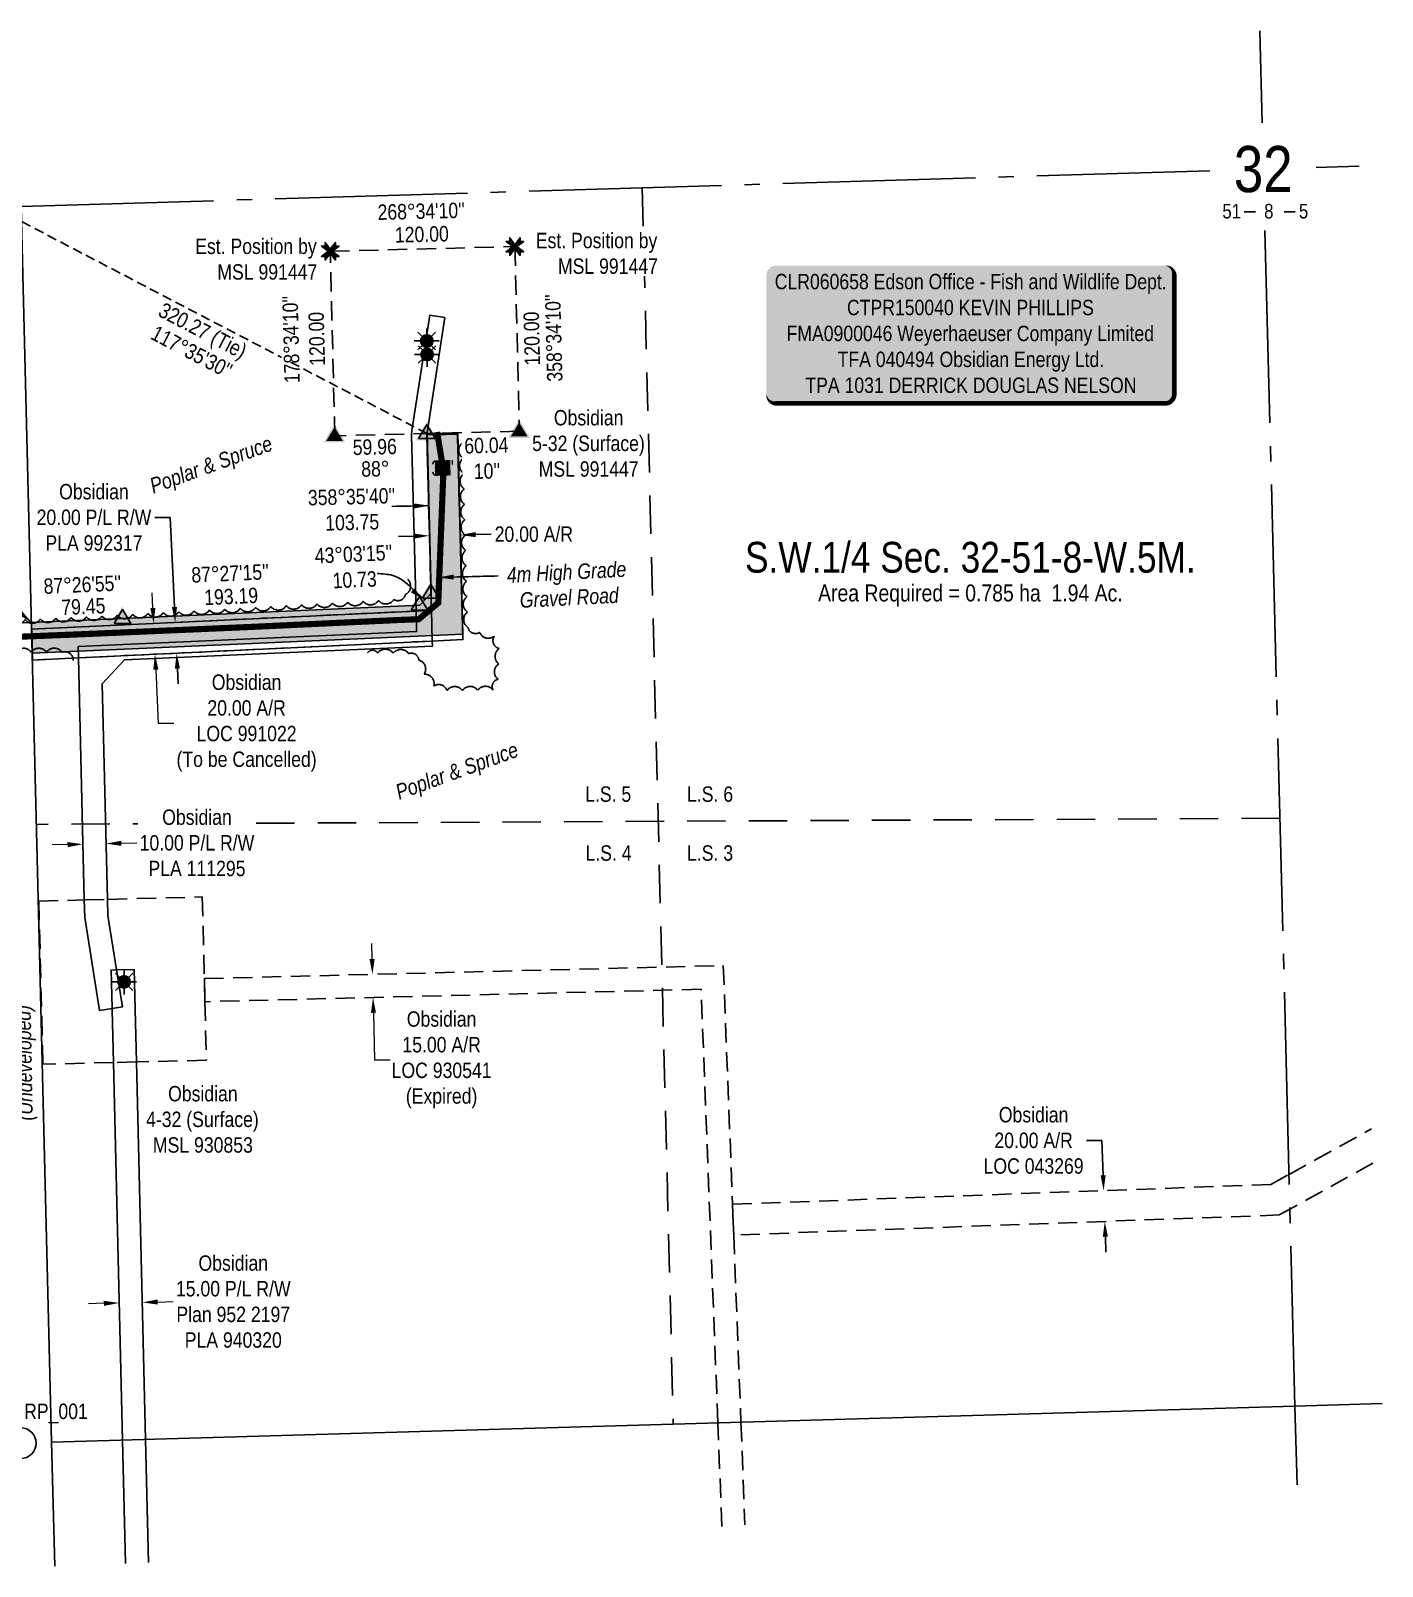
# Model space of a CAD drawing. Extents: x 621543 to 624722, y 5922679 to 5924544.
# Drawn here: x 622477 to 623355, y 5922680 to 5923678 of the extents above; entities that cross this region are included whole.
import ezdxf
from ezdxf.enums import TextEntityAlignment as Align

# ---------------------------------------------------------------- set-up
doc = ezdxf.new("R2010")
doc.units = 0
doc.header["$LTSCALE"] = 5
doc.header["$PDSIZE"] = 0.5
for name, pattern in [('0', [1, 1, 0]), ('foc-ACCESSROAD', [3.75, 2.5, -1.25]), ('foc-LSD', [8, 5, -3]), ('foc-QUARTERLINE', [33, 25, -3, 2, -3]), ('foc-TIELINE', [1.875, 1.25, -0.625])]:
    doc.linetypes.add(name, pattern=pattern)
doc.layers.get('Defpoints').update_dxf_attribs({"color": 9})
for name, color, linetype in [('10', 1, 'Continuous'), ('35', 37, 'Continuous'), ('9', 3, 'Continuous'), ('AS-ROADS', 254, 'Continuous'), ('C-AR', 13, 'foc-ACCESSROAD'), ('C-RW', 13, 'Continuous'), ('C-SYMBOL', 7, 'Continuous'), ('C-WS', 13, 'foc-ACCESSROAD'), ('C-WS-S', 13, 'Continuous'), ('L-AREAREQUIRED', 7, 'Continuous'), ('L-BD', 7, 'Continuous'), ('L-MON', 1, 'Continuous'), ('L-SEC', 7, 'Continuous'), ('L-SECLBL', 7, 'Continuous'), ('L-SECQ', 8, 'foc-QUARTERLINE'), ('L-SECTION-LSD', 7, 'foc-LSD'), ('L-TIE', 7, 'foc-TIELINE'), ('L-TIE-T', 7, 'Continuous'), ('P-PROPOSED', 10, 'Continuous'), ('P-PROPOSED-H', 21, 'Continuous'), ('P-TXT', 4, 'Continuous'), ('T-BUSH', 110, '0'), ('T-BUSH-T', 110, 'Continuous')]:
    doc.layers.add(name, color=color, linetype=linetype)
for name, color, linetype, lineweight in [('C-AR-T', 13, 'Continuous', 9), ('C-WS-T', 13, 'Continuous', 9), ('T-TEXT', 48, 'Continuous', 18)]:
    doc.layers.add(name, color=color, linetype=linetype, lineweight=lineweight)
doc.styles.add('100L', font='ARIALN.TTF', dxfattribs={"height": 11})
doc.styles.add('175L', font='ARIALN.TTF', dxfattribs={"height": 20})
doc.styles.add('80', font='ARIALN.TTF', dxfattribs={"height": 10})
doc.styles.add('80CG', font='ARIALN.TTF', dxfattribs={"height": 10})
doc.styles.add('80L', font='ARIALN.TTF', dxfattribs={"height": 10})
doc.styles.add('80LS', font='ARIALNI.TTF', dxfattribs={"height": 10})
doc.styles.add('SIMPLEX', font='ARIALN.TTF')
doc.dimstyles.new('Compass 5 000', dxfattribs={"dimscale": 5, "dimtxt": 9, "dimasz": 2, "dimexe": 0.2, "dimexo": 0.0625, "dimgap": 0.5, "dimtad": 0, "dimtih": 1, "dimtoh": 1, "dimzin": 0, "dimdsep": 46, "dimtxsty": '80CG', "dimcen": 0.1, "dimse1": 1, "dimse2": 1, "dimclrd": 256, "dimclrt": 256, "dimaunit": 1, "dimadec": 4, "dimazin": 0, "dimtfac": 0.06, "dimtofl": 0, "dimtmove": 0, "dimatfit": 1, "dimfxl": 0.2, "dimtolj": 1, "dimtzin": 0, "dimlwd": -1, "dimarcsym": 0})

# ---------------------------------------------------------------- blocks, each defined once
blk = doc.blocks.new('L-SECLBL')
at = {"layer": '9', "color": 7}
for p, q in [((-5.08, -27.83), (-12.29, -27.83)), ((20.7, -27.83), (13.5, -27.83))]:
    blk.add_line(p, q, dxfattribs=at)
at = {"layer": '10', "color": 2, "style": 'SIMPLEX'}
blk.add_attdef('SEC', text='', height=30, dxfattribs=at).set_placement((0, 0), align=Align.MIDDLE)
at = {"layer": '10', "color": 5, "style": '80L'}
blk.add_attdef('TWP', text='', height=9.5, dxfattribs=at).set_placement((-14.43, -27.37), align=Align.MIDDLE_RIGHT)
blk.add_attdef('RGE', text='', height=9.5, dxfattribs=at).set_placement((3.62, -27.37), align=Align.MIDDLE_CENTER)
blk.add_attdef('MER', text='', height=9.5, dxfattribs=at).set_placement((23.17, -27.37), align=Align.MIDDLE_LEFT)
blk = doc.blocks.new('GAS')
h = blk.add_hatch(color=255)
h.dxf.hatch_style = 1
edge = h.paths.add_edge_path()
edge.add_arc((0, 0), 0.9, 0, 360)
for p, q in [((-0.81, 0), (-1.62, 0)), ((-0.57, 0.57), (-1.14, 1.14)), ((0, 0.81), (0, 1.62)), ((0.57, 0.57), (1.14, 1.14)), ((1.62, 0), (0.81, 0)), ((-0.57, -0.57), (-1.14, -1.14)), ((0, -0.81), (0, -1.62)), ((1.14, -1.14), (0.57, -0.57))]:
    blk.add_line(p, q)
blk.add_circle((0, 0), 0.8)
blk = doc.blocks.new('*U385')
h = blk.add_hatch(color=255)
edge = h.paths.add_edge_path()
edge.add_line((-126.5, -45.5), (126.5, -45.5))
edge.add_arc((126.5, -39.5), 6, 270, 360)
edge.add_line((132.5, -39.5), (132.5, 38))
edge.add_arc((126.5, 38), 6, 0, 90)
edge.add_line((126.5, 44), (-126.5, 44))
edge.add_arc((-126.5, 38), 6, 90, 180)
edge.add_line((-132.5, 38), (-132.5, -39.5))
edge.add_arc((-126.5, -39.5), 6, 180, 270)
at = {"color": 44, "flags": 128}
blk.add_lwpolyline([(-126.5, -45.5, 3, 3, 0), (126.5, -45.5, 3, 3, 0.414214), (132.5, -39.5, 3, 3, 0), (132.5, 38, 3, 0, 0.414214), (126.5, 44, 0, 0, 0), (-126.5, 44, 0, 0, 0.414214), (-132.5, 38, 0, 0, 0), (-132.5, -39.5, 0, 3, 0.414214)], format="xyseb", close=True, dxfattribs=at)
at = {"color": 44, "style": '80'}
blk.add_attdef('ENTER_TEXT_001', (-35.99, -5), '', height=10, dxfattribs=at)
blk = doc.blocks.new('*D386')
at = {"layer": 'C-WS-S', "transparency": 16777216}
for p, q in [((623172.8, 5922956.64), (623162.8, 5922956.64)), ((623173.63, 5922934.05), (623172.8, 5922956.64)), ((623175.1, 5922894.07), (623175.46, 5922884.07))]:
    blk.add_line(p, q, dxfattribs=at)
for points in [[(623175.29, 5922934.11), (623171.96, 5922933.99), (623173.99, 5922924.06)], [(623176.76, 5922894.13), (623173.43, 5922894.01), (623174.73, 5922904.06)]]:
    blk.add_solid(points, dxfattribs=at)
at = {"layer": 'Defpoints', "color": 0, "transparency": 16777216}
for p in [(623163.46, 5922923.67), (623173.99, 5922924.06), (623164.2, 5922903.67)]:
    blk.add_point(p, dxfattribs=at)
at = {"layer": 'C-WS-S', "transparency": 16777216, "insert": (623128.48, 5922956.64), "char_height": 10, "attachment_point": 5, "style": '80CG'}
blk.add_mtext('\\A1;Obsidian\\P20.00 A/R^JLOC 043269', dxfattribs=at)
blk = doc.blocks.new('*D387')
at = {"layer": 'C-AR-T', "transparency": 16777216}
for p, q in [((622698.82, 5923074.54), (622698.57, 5923084.53)), ((622699.69, 5923039.54), (622700.46, 5923009.03)), ((622700.46, 5923009.03), (622710.46, 5923009.03))]:
    blk.add_line(p, q, dxfattribs=at)
for points in [[(622700.48, 5923074.58), (622697.15, 5923074.5), (622699.07, 5923064.54)], [(622701.36, 5923039.58), (622698.03, 5923039.5), (622699.44, 5923049.54)]]:
    blk.add_solid(points, dxfattribs=at)
at = {"layer": 'Defpoints', "color": 0, "transparency": 16777216}
for p in [(622833.35, 5923067.9), (622699.07, 5923064.54), (622833.72, 5923052.9)]:
    blk.add_point(p, dxfattribs=at)
at = {"layer": 'C-AR-T', "transparency": 16777216, "insert": (622743.97, 5923009.03), "char_height": 10, "attachment_point": 5, "style": '80CG'}
blk.add_mtext('\\A1;Obsidian\\P15.00 A/R^JLOC 930541\\P(Expired)', dxfattribs=at)
blk = doc.blocks.new('*D388')
at = {"layer": 'C-AR-T', "transparency": 16777216}
for p, q in [((622524.58, 5922850.83), (622514.59, 5922850.58)), ((622559.57, 5922851.68), (622569.57, 5922851.92))]:
    blk.add_line(p, q, dxfattribs=at)
for points in [[(622524.54, 5922852.49), (622524.63, 5922849.16), (622534.58, 5922851.07)], [(622559.53, 5922853.34), (622559.61, 5922850.01), (622549.57, 5922851.44)]]:
    blk.add_solid(points, dxfattribs=at)
at = {"layer": 'Defpoints', "color": 0, "transparency": 16777216}
for p in [(622533.77, 5922884.61), (622548.76, 5922884.98), (622549.57, 5922851.44)]:
    blk.add_point(p, dxfattribs=at)
at = {"layer": 'C-AR-T', "transparency": 16777216, "insert": (622608.65, 5922851.92), "char_height": 10, "attachment_point": 5, "style": '80CG'}
blk.add_mtext('\\A1;Obsidian\\P15.00 P/L R/W^JPlan 952 2197\\PPLA 940320', dxfattribs=at)
blk = doc.blocks.new('STRIA')
blk.add_hatch(color=255).paths.add_polyline_path([(-0.04, 1.52), (-1.47, -0.87), (1.39, -0.87)])
blk = doc.blocks.new('STRIAA')
blk.add_blockref('STRIA', (0, 0))
blk = doc.blocks.new('STRIB')
at = {"color": 1}
blk.add_solid([(-1.12, -0.67), (-0.04, 1.13), (1.04, -0.67)], dxfattribs=at)
blk = doc.blocks.new('STRIBB')
blk.add_blockref('STRIB', (0, 0))
blk = doc.blocks.new('STRICC')
for name in ['STRIAA', 'STRIBB']:
    blk.add_blockref(name, (0, 0))
blk = doc.blocks.new('fdspike')
blk.add_blockref('STRICC', (0, 0))
blk = doc.blocks.new('TRIA')
blk.add_hatch(color=255).paths.add_polyline_path([(-0.04, 1.52), (-1.47, -0.87), (1.39, -0.87)])
blk = doc.blocks.new('TRIAA')
blk.add_blockref('TRIA', (0, 0))
blk = doc.blocks.new('TRIB')
at = {"color": 1}
blk.add_lwpolyline([(-1.12, -0.67), (-0.04, 1.13), (1.04, -0.67)], close=True, dxfattribs=at)
blk = doc.blocks.new('TRIBB')
blk.add_blockref('TRIB', (0, 0))
blk = doc.blocks.new('TRICC')
for name in ['TRIAA', 'TRIBB']:
    blk.add_blockref(name, (0, 0))
blk = doc.blocks.new('plspike')
blk.add_blockref('TRICC', (0, 0))
blk = doc.blocks.new('*D502')
at = {"layer": 'C-AR-T', "transparency": 16777216}
for p, q in [((622500.99, 5923148.85), (622490.99, 5923148.6)), ((622535.99, 5923149.71), (622545.99, 5923149.95))]:
    blk.add_line(p, q, dxfattribs=at)
for points in [[(622500.95, 5923150.52), (622501.03, 5923147.18), (622510.99, 5923149.1)], [(622535.95, 5923151.37), (622536.03, 5923148.04), (622526, 5923149.46)]]:
    blk.add_solid(points, dxfattribs=at)
at = {"layer": 'Defpoints', "color": 0, "transparency": 16777216}
for p in [(622509.31, 5923217.44), (622524.32, 5923217.81), (622526, 5923149.46)]:
    blk.add_point(p, dxfattribs=at)
at = {"layer": 'C-AR-T', "transparency": 16777216, "insert": (622585.08, 5923149.95), "char_height": 10, "attachment_point": 5, "style": '80CG', "bg_fill": 3, "box_fill_scale": 1.1, "bg_fill_color": 256, "bg_fill_true_color": 13158600, "bg_fill_transparency": 0}
blk.add_mtext('\\A1;Obsidian\\P10.00 P/L R/W\\PPLA 111295', dxfattribs=at)
blk = doc.blocks.new('*D511')
at = {"layer": 'C-AR-T', "transparency": 16777216}
for p, q in [((622556.42, 5923302.53), (622555.95, 5923312.52)), ((622558.31, 5923262.56), (622559.96, 5923227.84)), ((622559.96, 5923227.84), (622569.96, 5923227.84))]:
    blk.add_line(p, q, dxfattribs=at)
for points in [[(622558.08, 5923302.61), (622554.75, 5923302.45), (622556.89, 5923292.54)], [(622559.98, 5923262.64), (622556.65, 5923262.48), (622557.84, 5923272.55)]]:
    blk.add_solid(points, dxfattribs=at)
at = {"layer": 'Defpoints', "color": 0, "transparency": 16777216}
for p in [(622581.66, 5923293.72), (622557.84, 5923272.55), (622582.61, 5923273.73)]:
    blk.add_point(p, dxfattribs=at)
at = {"layer": 'C-AR-T', "transparency": 16777216, "insert": (622617.29, 5923227.84), "char_height": 10, "attachment_point": 5, "style": '80CG'}
blk.add_mtext('\\A1;Obsidian\\P20.00 A/R\\PLOC 991022\\P(To be Cancelled)', dxfattribs=at)
blk = doc.blocks.new('TEMP')
h = blk.add_hatch(color=255)
h.dxf.hatch_style = 1
h.paths.add_polyline_path([(0, 0.25), (-0.67, 1.15), (-0.67, 0.67), (-1.15, 0.67), (-0.25, 0), (-1.15, -0.67), (-0.67, -0.67), (-0.67, -1.15), (0, -0.25), (0.67, -1.15), (0.67, -0.67), (1.15, -0.67), (0.25, 0), (1.15, 0.67), (0.67, 0.67), (0.67, 1.15)])
h.paths.add_polyline_path([(0.57, 0.85), (0.57, 0.57), (0.85, 0.57), (0.08, 0), (0.85, -0.57), (0.57, -0.57), (0.57, -0.85), (0, -0.08), (-0.57, -0.85), (-0.57, -0.57), (-0.85, -0.57), (-0.08, 0), (-0.85, 0.57), (-0.57, 0.57), (-0.57, 0.85), (0, 0.08)], flags=16)
h = blk.add_hatch(color=1)
h.dxf.hatch_style = 1
h.paths.add_polyline_path([(0, 0.08), (-0.57, 0.85), (-0.57, 0.57), (-0.85, 0.57), (-0.08, 0), (-0.85, -0.57), (-0.57, -0.57), (-0.57, -0.85), (0, -0.08), (0.57, -0.85), (0.57, -0.57), (0.85, -0.57), (0.08, 0), (0.85, 0.57), (0.57, 0.57), (0.57, 0.85)])
at = {"color": 1}
for p, q in [((-0.08, 0), (0.08, 0)), ((0, 0.08), (0, -0.08))]:
    blk.add_line(p, q, dxfattribs=at)
at = {"color": 255, "flags": 128}
blk.add_lwpolyline([(-0.25, 0), (-1.15, 0.67), (-0.67, 0.67), (-0.67, 1.15), (0, 0.25), (0.67, 1.15), (0.67, 0.67), (1.15, 0.67), (0.25, 0), (1.15, -0.67), (0.67, -0.67), (0.67, -1.15), (0, -0.25), (-0.67, -1.15), (-0.67, -0.67), (-1.15, -0.67)], close=True, dxfattribs=at)
at = {"color": 1, "flags": 128}
blk.add_lwpolyline([(-0.08, 0), (-0.85, 0.57), (-0.57, 0.57), (-0.57, 0.85), (0, 0.08), (0.57, 0.85), (0.57, 0.57), (0.85, 0.57), (0.08, 0), (0.85, -0.57), (0.57, -0.57), (0.57, -0.85), (0, -0.08), (-0.57, -0.85), (-0.57, -0.57), (-0.85, -0.57)], close=True, dxfattribs=at)
blk = doc.blocks.new('*D518')
at = {"layer": 'Defpoints', "color": 0, "transparency": 16777216}
for p in [(622735.96, 5923352.35), (622756.09, 5923352.84), (622756.16, 5923350.02)]:
    blk.add_point(p, dxfattribs=at)
at = {"layer": 'P-TXT', "transparency": 16777216}
for p, q in [((622726.04, 5923349.28), (622716.04, 5923349.03)), ((622766.16, 5923350.26), (622776.15, 5923350.51))]:
    blk.add_line(p, q, dxfattribs=at)
for points in [[(622726, 5923350.94), (622726.08, 5923347.61), (622736.03, 5923349.52)], [(622766.12, 5923351.93), (622766.2, 5923348.59), (622756.16, 5923350.02)]]:
    blk.add_solid(points, dxfattribs=at)
at = {"layer": 'P-TXT', "transparency": 16777216, "insert": (622803.89, 5923350.51), "char_height": 10, "attachment_point": 5, "style": '80CG'}
blk.add_mtext('\\A1;20.00 A/R', dxfattribs=at)
blk = doc.blocks.new('*D528')
at = {"layer": 'C-WS-S', "transparency": 16777216}
for p, q in [((622567.7, 5923361.43), (622557.7, 5923361.43)), ((622570.46, 5923303.2), (622567.7, 5923361.43)), ((622572.35, 5923263.23), (622572.83, 5923253.24))]:
    blk.add_line(p, q, dxfattribs=at)
for points in [[(622572.12, 5923303.28), (622568.79, 5923303.12), (622570.93, 5923293.21)], [(622574.02, 5923263.31), (622570.69, 5923263.15), (622571.88, 5923273.22)]]:
    blk.add_solid(points, dxfattribs=at)
at = {"layer": 'Defpoints', "color": 0, "transparency": 16777216}
for p in [(622570.93, 5923293.21), (622575.64, 5923293.43), (622576.59, 5923273.44)]:
    blk.add_point(p, dxfattribs=at)
at = {"layer": 'C-WS-S', "transparency": 16777216, "insert": (622518.16, 5923361.43), "char_height": 10, "attachment_point": 5, "style": '80CG'}
blk.add_mtext('\\A1;Obsidian\\P20.00 P/L R/W\\PPLA 992317', dxfattribs=at)

msp = doc.modelspace()

# ---------------------------------------------------------------- hatches: boundary and pattern name
at = {"layer": 'P-PROPOSED-H'}
h = msp.add_hatch(color=256, dxfattribs=at)
h.dxf.hatch_style = 1
h.paths.add_polyline_path([(622478.075, 5923273.222), (622537.716, 5923275.88), (622757.735, 5923285.663), (622754.533, 5923416.448), (622734.546, 5923415.948), (622737.085, 5923312.268), (622729.764, 5923304.432), (622536.828, 5923295.853), (622477.583, 5923293.213)])

# ---------------------------------------------------------------- linework, layer by layer
at = {"layer": '35', "color": 3}
msp.add_circle((622470.589, 5922759.98), 9.997, dxfattribs=at)
at = {"layer": 'AS-ROADS', "const_width": 3.999, "flags": 128}
msp.add_lwpolyline([(622741.026, 5923416.93), (622745.165, 5923391.917), (622741.785, 5923305.955), (622729.097, 5923295.259), (622716.706, 5923294.8), (622619.858, 5923290.264), (622510.345, 5923285.538), (622378.61, 5923280.201), (622217.969, 5923270.071), (622064.254, 5923263.871), (622051.726, 5923263.911)], dxfattribs=at)
at = {"layer": 'C-AR'}
msp.add_lwpolyline([(622507.863, 5923270.183), (622478.324, 5923268.784), (622477.813, 5923288.794), (622727.341, 5923300.624), (622737.316, 5923301.098), (622734.358, 5923414.136), (622734.373, 5923415.005), (622754.239, 5923415.514), (622757.846, 5923282.038), (622737.834, 5923281.088), (622508.152, 5923270.196), (622507.863, 5923270.183)], close=True, dxfattribs=at)
for points in [[(622926.013, 5922705.742), (622923.408, 5922773.186), (622912.528, 5923054.873), (622590.248, 5923046.802), (622589.872, 5923061.806), (622926.953, 5923070.248), (622932.942, 5922915.199), (622933.714, 5922895.202), (622938.41, 5922773.623), (622940.991, 5922706.828)], [(623348.864, 5922941.814), (623294.984, 5922912.057), (623288.047, 5922908.226), (622933.714, 5922895.202), (622932.942, 5922915.199), (623282.547, 5922928.049), (623294.405, 5922934.597), (623347.99, 5922964.191)]]:
    msp.add_lwpolyline(points, dxfattribs=at)
at = {"layer": 'C-RW'}
for points in [[(622529.927, 5923042.406), (622521.862, 5923041.004), (622512.173, 5923101.401), (622511.891, 5923112.902), (622508.013, 5923270.189), (622507.851, 5923277.541), (622727.741, 5923287.327), (622727.366, 5923300.625), (622724.475, 5923414.754), (622724.552, 5923417.858), (622736.244, 5923492.763), (622746.132, 5923491.271), (622734.338, 5923415.005), (622734.324, 5923414.135), (622737.325, 5923301.098), (622737.851, 5923281.088), (622737.977, 5923277.773), (622538.041, 5923268.876), (622523.453, 5923253.2), (622526.883, 5923113.277), (622527.144, 5923102.78), (622532.894, 5923067.412), (622536.673, 5923043.38), (622529.927, 5923042.406)], [(622507.863, 5923270.183), (622478.324, 5923268.784), (622477.813, 5923288.794), (622727.341, 5923300.624), (622737.316, 5923301.098), (622734.358, 5923414.136), (622734.373, 5923415.005), (622754.239, 5923415.514), (622757.846, 5923282.038), (622737.834, 5923281.088), (622508.152, 5923270.196), (622507.863, 5923270.183)]]:
    msp.add_lwpolyline(points, close=True, dxfattribs=at)
msp.add_lwpolyline([(622538.713, 5922681.856), (622536.751, 5922761.942), (622530.782, 5923007.28), (622529.957, 5923041.191), (622529.922, 5923042.62), (622529.321, 5923067.326), (622533.047, 5923067.416), (622544.312, 5923067.689), (622545.772, 5923007.655), (622551.738, 5922762.377), (622553.696, 5922682.465)], dxfattribs=at)
at = {"layer": 'C-WS'}
for points in [[(622794.545, 5923417.447), (622674.628, 5923414.452), (622671.633, 5923534.373), (622791.55, 5923537.368)], [(622590.248, 5923046.802), (622591.2, 5923008.793), (622545.772, 5923007.655), (622530.782, 5923007.28), (622485.029, 5923006.134), (622482.322, 5923112.161), (622512.287, 5923112.912), (622526.88, 5923113.277), (622527.269, 5923113.287), (622588.545, 5923114.821), (622589.872, 5923061.806), (622590.248, 5923046.802)]]:
    msp.add_lwpolyline(points, close=True, dxfattribs=at)
at = {"layer": 'L-SEC'}
for p, q in [((623354.965, 5922785.774), (623298.266, 5922784.118)), ((622490.69, 5922760.604), (622492.708, 5922679.983))]:
    msp.add_line(p, q, dxfattribs=at)
at = {"layer": 'L-SEC', "flags": 128}
msp.add_lwpolyline([(622470.932, 5923563.446), (622490.69, 5922760.604), (623298.266, 5922784.118)], dxfattribs=at)
at = {"layer": 'L-SECQ'}
for p, q in [((623275.34, 5923677.636), (623276.877, 5923617.729)), ((622470.932, 5923563.446), (623242.882, 5923586.701)), ((623312.109, 5923588.786), (623340.011, 5923589.627)), ((623278.672, 5923547.777), (623298.266, 5922784.118)), ((623298.266, 5922784.118), (623299.579, 5922732.835))]:
    msp.add_line(p, q, dxfattribs=at)
at = {"layer": 'L-SECTION-LSD'}
for p, q in [((622874.289, 5923575.597), (622894.478, 5922772.361)), ((623288.469, 5923165.948), (622480.811, 5923162.025))]:
    msp.add_line(p, q, dxfattribs=at)
at = {"layer": 'L-TIE'}
for p, q in [((622734.546, 5923415.948), (622450.797, 5923564.241)), ((622477.583, 5923293.213), (622457.489, 5923292.318))]:
    msp.add_line(p, q, dxfattribs=at)
at = {"layer": 'P-PROPOSED', "flags": 128}
msp.add_lwpolyline([(622478.075, 5923273.222), (622537.716, 5923275.88), (622757.735, 5923285.663), (622754.533, 5923416.448), (622734.546, 5923415.948), (622737.085, 5923312.268), (622729.764, 5923304.432), (622536.828, 5923295.853), (622477.583, 5923293.213)], close=True, dxfattribs=at)
at = {"layer": 'T-BUSH', "flags": 128}
for points in [[(622721.953, 5923321.226, -0.5205671), (622720.443, 5923311.344, -0.5205671), (622712.934, 5923308.061, -0.5205671), (622702.954, 5923307.497, -0.5205671), (622692.973, 5923306.933, -0.5205671), (622682.993, 5923306.368, -0.5205671), (622673.012, 5923305.804, -0.5205671), (622663.032, 5923305.24, -0.5205671), (622653.051, 5923304.675, -0.5205671), (622643.07, 5923304.111, -0.5205671), (622633.09, 5923303.547, -0.5205671), (622623.109, 5923302.981, -0.5205671), (622613.129, 5923302.416, -0.5205671), (622603.148, 5923301.85, -0.5205671), (622593.168, 5923301.284, -0.5205671), (622583.187, 5923300.719, -0.5205671), (622573.207, 5923300.153, -0.5205671), (622563.227, 5923299.587, -0.5205671), (622553.246, 5923299.022, -0.5205671), (622543.266, 5923298.456, -0.5205671), (622533.285, 5923297.89, -0.5205671), (622523.302, 5923297.375, -0.5205671), (622513.317, 5923296.9, -0.5205671), (622503.332, 5923296.425, -0.5205671), (622493.346, 5923295.95, -0.5205671), (622483.361, 5923295.475, -0.5205671), (622473.376, 5923295, -0.5205671), (622463.391, 5923294.524, -0.5205671), (622453.406, 5923294.049, -0.5205671), (622443.42, 5923293.574, -0.5205671), (622433.435, 5923293.099, -0.5205671), (622423.45, 5923292.624, -0.5205671), (622413.465, 5923292.149, -0.5205671), (622403.48, 5923291.673, -0.5205671), (622393.494, 5923291.197, -0.5205671), (622383.509, 5923290.719, -0.5205671), (622373.524, 5923290.24, -0.5205671), (622363.539, 5923289.762, -0.5205671), (622353.554, 5923289.284, -0.5205671), (622343.569, 5923288.806, -0.5205671), (622333.584, 5923288.328, -0.5205671), (622323.599, 5923287.85, -0.5205671), (622313.614, 5923287.372, -0.5205671), (622303.629, 5923286.894, -0.5205671), (622293.644, 5923286.416, -0.5205671), (622283.659, 5923285.937, -0.5205671), (622273.674, 5923285.459, -0.5205671), (622263.689, 5923284.981, -0.5205671), (622253.704, 5923284.503, -0.5205671), (622243.719, 5923284.025, -0.5205671), (622233.733, 5923283.547, -0.5205671), (622223.748, 5923283.069, -0.5205671), (622213.763, 5923282.591, -0.5205671), (622203.778, 5923282.113, -0.5205671), (622193.793, 5923281.634, -0.5205671), (622183.817, 5923281.01, -0.5205671), (622173.847, 5923280.286, -0.5205671), (622163.876, 5923279.562, -0.5205671), (622153.906, 5923278.838, -0.5205671), (622143.936, 5923278.115, -0.5205671), (622133.966, 5923277.391, -0.5205671), (622123.995, 5923276.667, -0.5205671), (622114.01, 5923276.21, -0.5205671), (622104.022, 5923275.786, -0.5205671), (622094.035, 5923275.362, -0.5205671), (622084.047, 5923274.939, -0.5205671), (622074.059, 5923274.58, -0.5205671), (622065.501, 5923276.554, -0.5205671), (622065.308, 5923286.549, -0.5205671), (622065.114, 5923296.544, -0.5205671), (622064.921, 5923306.538, -0.5205671), (622064.728, 5923316.533, -0.5205671), (622064.258, 5923326.518, -0.5205671), (622063.962, 5923336.505, -0.5205671), (622066.138, 5923346.157, -0.5205671), (622073.715, 5923351.556, -0.5205671), (622080.084, 5923359.176, -0.5205671), (622088.486, 5923364.594, -0.5205671), (622098.142, 5923364.755, -0.5205671), (622108.125, 5923364.646, -0.5205671), (622117.684, 5923367.07, -0.5205671), (622126.389, 5923371.22, -0.5205671), (622129.082, 5923380.847, -0.5205671), (622130.712, 5923390.675, -0.5205671), (622130.025, 5923400.216, -0.5205671), (622127.619, 5923409.525, -0.5205671), (622126.038, 5923419.385, -0.5205671), (622119.247, 5923424.731, -0.5205671), (622117.164, 5923433.705, -0.5205671), (622112.531, 5923442.357, -0.5205671), (622105.268, 5923449.034, -0.5205671), (622095.807, 5923451.664, -0.5205671), (622085.897, 5923452.972, -0.5205671), (622075.986, 5923454.28, -0.5205671), (622066.075, 5923455.588, -0.5205671), (622056.165, 5923456.896, -0.5205671), (622046.206, 5923457.751, -0.5205671), (622036.244, 5923458.584, -0.5205671), (622035.443, 5923449.628, -0.5205671), (622035.614, 5923439.633, -0.5205671), (622035.785, 5923429.638, -0.5205671), (622035.957, 5923419.643, -0.5205671), (622036.121, 5923409.648, -0.5205671), (622035.037, 5923399.711, -0.5205671), (622033.952, 5923389.773, -0.5205671), (622032.868, 5923379.836, -0.5205671), (622036.91, 5923374.488, -0.5205671), (622046.691, 5923375.863, -0.5205671), (622056.213, 5923378.905, -0.5205671), (622061.451, 5923378.664, -0.5205671), (622057.204, 5923369.701, -0.5205671), (622053.931, 5923360.255, -0.5205671), (622051.04, 5923351.582, -0.5205671), (622046.769, 5923347.743, -0.5205671), (622046.457, 5923337.777, -0.5205671), (622047.177, 5923327.91, -0.5205671), (622047.982, 5923317.948, -0.5205671), (622048.719, 5923307.979, -0.5205671), (622049.457, 5923298.009, -0.5205671), (622050.194, 5923288.04, -0.5205671), (622050.63, 5923278.127, -0.5205671), (622042.818, 5923272.519, -0.5205671), (622032.895, 5923271.994, -0.5205671), (622022.902, 5923271.749, -0.5205671), (622012.908, 5923271.503, -0.5205671), (622002.915, 5923271.257, -0.5205671), (621992.921, 5923271.012, -0.5205671), (621982.941, 5923270.497, -0.5205671), (621972.971, 5923269.774, -0.5205671), (621963, 5923269.051, -0.5205671), (621953.03, 5923268.328, -0.5205671), (621943.06, 5923267.605, -0.5205671), (621933.089, 5923266.882, -0.5205671), (621923.119, 5923266.159, -0.5205671), (621913.147, 5923265.466, -0.5205671), (621903.161, 5923264.998, -0.5205671), (621893.176, 5923264.53, -0.5205671), (621883.19, 5923264.062, -0.5205671), (621873.205, 5923263.594, -0.5205671), (621863.219, 5923263.126, -0.5205671), (621853.234, 5923262.658, -0.5205671), (621843.248, 5923262.19, -0.5205671), (621833.257, 5923261.88, -0.5205671), (621823.264, 5923261.611, -0.5205671), (621813.271, 5923261.342, -0.5205671), (621803.278, 5923261.074, -0.5205671), (621793.285, 5923260.805, -0.5205671), (621783.292, 5923260.537, -0.5205671), (621773.299, 5923260.268, -0.5205671), (621763.325, 5923259.617, -0.5205671), (621753.352, 5923258.93, -0.5205671), (621743.379, 5923258.243, -0.5205671), (621733.406, 5923257.557, -0.5205671), (621723.433, 5923256.87, -0.5205671), (621713.46, 5923256.2, -0.5205671), (621703.464, 5923256.336, -0.5205671), (621693.469, 5923256.472, -0.5205671), (621683.473, 5923256.608, -0.5205671), (621677.863, 5923256.685, -0.5205671)], [(622765.346, 5923412.117, 0.5205671), (622757.376, 5923409.867, 0.5205671), (622758.05, 5923399.893, 0.5205671), (622758.426, 5923389.906, 0.5205671), (622758.662, 5923379.912, 0.5205671), (622758.898, 5923369.919, 0.5205671), (622759.134, 5923359.925, 0.5205671), (622759.384, 5923349.932, 0.5205671), (622759.665, 5923339.939, 0.5205671), (622759.947, 5923329.947, 0.5205671), (622760.228, 5923319.954, 0.5205671), (622760.509, 5923309.961, 0.5205671), (622760.79, 5923299.969, 0.5205671), (622761.071, 5923289.976, 0.5205671), (622768.69, 5923286.71, 0.5205671), (622778.177, 5923284.352, 0.5205671), (622781.456, 5923276.212, 0.5205671), (622781.075, 5923266.223, 0.5205671), (622780.688, 5923256.234, 0.5205671), (622777.454, 5923249.177, 0.5205671), (622767.458, 5923249.086, 0.5205671), (622757.461, 5923248.995, 0.5205671), (622747.465, 5923248.905, 0.5205671), (622738.87, 5923251.785, 0.5205671), (622732.581, 5923259.555, 0.5205671), (622729.141, 5923268.688, 0.5205671), (622722.455, 5923272.912, 0.5205671), (622712.461, 5923273.132, 0.5205671), (622702.466, 5923273.351, 0.5205671), (622695.869, 5923273.496, 0.5205671)], [(622072.751, 5923237.115, -0.5205671), (622078.009, 5923245.617, -0.5205671), (622085.1, 5923242.214, -0.5205671), (622090.092, 5923248.54, -0.5205671), (622098.198, 5923251.785, -0.5205671), (622108.19, 5923252.076, -0.5205671), (622118.182, 5923252.367, -0.5205671), (622128.175, 5923252.659, -0.5205671), (622138.155, 5923253.167, -0.5205671), (622148.121, 5923253.955, -0.5205671), (622158.086, 5923254.743, -0.5205671), (622168.051, 5923255.531, -0.5205671), (622178.017, 5923256.319, -0.5205671), (622187.982, 5923257.108, -0.5205671), (622197.948, 5923257.896, -0.5205671), (622207.913, 5923258.684, -0.5205671), (622217.878, 5923259.472, -0.5205671), (622227.844, 5923260.26, -0.5205671), (622237.811, 5923261.017, -0.5205671), (622247.78, 5923261.762, -0.5205671), (622257.749, 5923262.508, -0.5205671), (622267.717, 5923263.254, -0.5205671), (622277.686, 5923264, -0.5205671), (622287.655, 5923264.746, -0.5205671), (622297.623, 5923265.492, -0.5205671), (622307.592, 5923266.237, -0.5205671), (622317.561, 5923266.983, -0.5205671), (622327.543, 5923267.488, -0.5205671), (622337.531, 5923267.91, -0.5205671), (622347.518, 5923268.333, -0.5205671), (622357.506, 5923268.755, -0.5205671), (622367.494, 5923269.177, -0.5205671), (622377.481, 5923269.599, -0.5205671), (622387.469, 5923270.022, -0.5205671), (622397.456, 5923270.444, -0.5205671), (622407.443, 5923270.895, -0.5205671), (622417.428, 5923271.373, -0.5205671), (622427.413, 5923271.852, -0.5205671), (622437.398, 5923272.331, -0.5205671), (622447.383, 5923272.81, -0.5205671), (622457.368, 5923273.289, -0.5205671), (622467.353, 5923273.767, -0.5205671), (622477.347, 5923273.863, -0.5205671), (622487.344, 5923273.871, -0.5205671), (622497.34, 5923273.878, -0.5205671), (622504.747, 5923268.511, -0.5205671)]]:
    msp.add_lwpolyline(points, format="xyb", dxfattribs=at)

# ---------------------------------------------------------------- block references
at = {"layer": 'C-WS-S', "color": 6, "xscale": 4.999999999999988, "yscale": 4.999999999999988, "zscale": 4.999999999999988}
for p in [(622734.299, 5923476.044), (622734.527, 5923467.256)]:
    msp.add_blockref('GAS', p, dxfattribs=at)
at = {"layer": 'C-WS-S', "color": 3, "xscale": 4.998250000000001, "yscale": 4.998250000000001, "zscale": 4.998250000000001}
msp.add_blockref('GAS', (622537.744, 5923059.671), dxfattribs=at)
at = {"layer": 'Defpoints', "color": 6}
ref = msp.add_blockref('*U385', (623087.433, 5923480.97), dxfattribs=dict(at, xscale=0.99965, yscale=0.99965, zscale=0.99965))
ref.add_attrib('ENTER_TEXT_001', 'CLR060658 Edson Office - Fish and Wildlife Dept.', (622960.339, 5923509.644), dxfattribs={"layer": '0', "color": 44, "height": 9.9965, "style": '80'})
ref.add_attrib('ENTER_TEXT_002', 'CTPR150040 KEVIN PHILLIPS', (623007.263, 5923492.806), dxfattribs={"layer": '0', "color": 44, "height": 9.9965, "style": '80'})
ref.add_attrib('ENTER_TEXT_003', 'FMA0900046 Weyerhaeuser Company Limited', (622968.021, 5923475.968), dxfattribs={"layer": '0', "color": 44, "height": 9.9965, "style": '80'})
ref.add_attrib('ENTER_TEXT_004', 'TFA 040494 Obsidian Energy Ltd.', (623001.194, 5923459.13), dxfattribs={"layer": '0', "color": 44, "height": 9.9965, "style": '80'})
ref.add_attrib('ENTER_TEXT_005', 'TPA 1031 DERRICK DOUGLAS NELSON', (622980.226, 5923442.292), dxfattribs={"layer": '0', "color": 44, "height": 9.9965, "style": '80'})
at = {"layer": 'L-MON', "color": 5, "xscale": 4.998250000000001, "yscale": 4.998250000000001, "zscale": 4.998250000000001}
for p in [(622671.633, 5923534.373), (622791.55, 5923537.368)]:
    msp.add_blockref('TEMP', p, dxfattribs=at)
at = {"layer": 'L-MON', "color": 3, "xscale": 4.998250000000001, "yscale": 4.998250000000001, "zscale": 4.998250000000001}
for name, p in [('fdspike', (622674.628, 5923414.452)), ('plspike', (622734.546, 5923415.952)), ('plspike', (622737.085, 5923312.268)), ('plspike', (622729.764, 5923304.432)), ('plspike', (622536.828, 5923295.853))]:
    msp.add_blockref(name, p, dxfattribs=at)
at = {"layer": 'L-SECLBL', "color": 6, "xscale": 0.99965, "yscale": 0.99965, "zscale": 0.99965}
msp.add_blockref('L-SECLBL', (623277.646, 5923587.748), dxfattribs=at).add_auto_attribs({'SEC': '32', 'TWP': '51', 'RGE': '8', 'MER': '5'})

# ---------------------------------------------------------------- texts
at = {"layer": '35', "color": 3, "style": '80'}
msp.add_attdef('RP_001', (622472.792, 5922775.661), 'RP', height=9.9965, dxfattribs=at)
at = {"layer": 'C-SYMBOL', "color": 3, "style": '175L'}
msp.add_text('S.W.1/4 Sec. 32-51-8-W.5M.', height=19.993, dxfattribs=at).set_placement((623087.433, 5923319.542), align=Align.BOTTOM_CENTER)
at = {"layer": 'C-WS-T', "char_height": 9.9965, "attachment_point": 1, "style": '80L'}
for s, insert in [('\\pi14.403;Obsidian\\P\\pi0.29112;5-32 (Surface)\\P\\pi4.5393;MSL 991447', (622802.481, 5923431.216)), ('\\pi14.403;Obsidian\\P\\pi0.12747;4-32 (Surface)\\P\\pi4.5393;MSL 930853', (622551.91, 5922992.04))]:
    msp.add_mtext_dynamic_manual_height_columns(s, width=72.62387, gutter_width=50, heights=[0], dxfattribs=dict(at, insert=insert))
at = {"layer": 'L-AREAREQUIRED', "color": 5, "style": '100L'}
msp.add_text('Area Required = 0.785 ha  1.94 Ac.', height=10.99615, dxfattribs=at).set_placement((623087.433, 5923303.555), align=Align.BOTTOM_CENTER)
at = {"layer": 'L-BD', "style": '80L'}
for s, rotation, p in [("268°34'10''", 1.4307, (622730.743, 5923560.383)), ('120.00', 1.4307, (622731.118, 5923545.393)), ("358°34'10''", 91.4307, (622816.782, 5923478)), ('120.00', 91.4307, (622802.541, 5923477.644)), ('59.96', 1.4307, (622700.57, 5923407.27)), ('88°', 1.4307, (622700.925, 5923393.029)), ("87°27'15''", 2.546, (622606.59, 5923325.12)), ("87°26'55''", 2.5511, (622510.622, 5923317.804)), ('193.19', 2.546, (622607.257, 5923310.14)), ('79.45', 2.5511, (622511.257, 5923303.573))]:
    msp.add_text(s, height=9.9965, rotation=rotation, dxfattribs=at).set_placement(p, align=Align.MIDDLE)
at = {"layer": 'L-BD', "insert": (622744.583, 5923398.568), "char_height": 9.9965, "width": 9.9965, "attachment_point": 2, "rotation": 1.4307, "style": '80L', "bg_fill": 1, "box_fill_scale": 1, "bg_fill_color": 21, "bg_fill_transparency": 0}
msp.add_mtext("34'", dxfattribs=at)
at = {"layer": 'L-BD', "char_height": 9.9965, "attachment_point": 2, "style": '80L'}
for s, insert, width, rotation in [("358°35'40''\\P103.75 ", (622685.364, 5923379.909), 26.31855, 1.4307), ("43°03'15''\\P10.73 ", (622686.528, 5923342.584), 56.28766, 2.54601)]:
    msp.add_mtext(s, dxfattribs=dict(at, insert=insert, width=width, rotation=rotation))
at = {"layer": 'L-MON', "insert": (622583.092, 5923542.579), "char_height": 9.9965, "attachment_point": 1, "style": '80L'}
msp.add_mtext_dynamic_manual_height_columns('\\pi0.82498;Est. Position by \\P\\pi15.213;MSL 991447', width=78.75813, gutter_width=50, heights=[0], dxfattribs=at)
at = {"layer": 'L-TIE-T', "style": '80L'}
for s, p in [('320.27 (Tie)', (622588.273, 5923481.678)), ("117°35'30''", (622581.675, 5923469.053))]:
    msp.add_text(s, height=9.9965, rotation=332.4076, dxfattribs=at).set_placement(p, align=Align.MIDDLE)
at = {"layer": 'T-BUSH-T', "style": '80LS'}
for p in [(622594.177, 5923395.771), (622753.869, 5923196.858)]:
    msp.add_text('Poplar & Spruce', height=9.9965, rotation=20, dxfattribs=at).set_placement(p, align=Align.MIDDLE_CENTER)
at = {"layer": 'T-TEXT', "style": '80LS'}
msp.add_text('(Undeveloped)', height=9.9965, rotation=91.133948, dxfattribs=at).set_placement((622472.746, 5923007.076), align=Align.MIDDLE_CENTER)
at = {"layer": 'T-TEXT', "insert": (622785.733, 5923328.862), "char_height": 9.9965, "attachment_point": 1, "rotation": 2.998053, "style": '80L'}
msp.add_mtext_dynamic_manual_height_columns('\\pi0.32607;{\\fArial Narrow|b0|i1|c0|p34;4m High Grade\\P\\pi4.7311; Gravel Road}', width=77.49427, gutter_width=50, heights=[0], dxfattribs=at)

# ---------------------------------------------------------------- dimensions: what is measured, and where the dimension line sits
at = {"layer": 'C-AR-T', "color": 5}
dim = msp.add_linear_dim(base=(622557.841, 5923272.553), p1=(622581.662, 5923293.718), p2=(622582.61, 5923273.727), angle=272.714905, text='Obsidian\\P20.00 A/R\\PLOC 991022\\P(To be Cancelled)', dimstyle='Compass 5 000', dxfattribs=at)
dim.commit()
dim.dimension.update_dxf_attribs({"geometry": '*D511', "text_midpoint": (622617.294, 5923227.84), "dimtype": 161})
at = {"layer": 'C-AR-T', "color": 6}
for base, p1, p2, angle, text, picture, middle in [((622699.067, 5923064.541), (622833.723, 5923052.899), (622833.347, 5923067.904), 91.434531, 'Obsidian\\P15.00 A/R^JLOC 930541\\P(Expired)', '*D387', (622743.97, 5923009.031)), ((622549.572, 5922851.435), (622533.766, 5922884.611), (622548.756, 5922884.976), 1.393334, 'Obsidian\\P15.00 P/L R/W^JPlan 952 2197\\PPLA 940320', '*D388', (622608.652, 5922851.921))]:
    dim = msp.add_linear_dim(base=base, p1=p1, p2=p2, angle=angle, text=text, dimstyle='Compass 5 000', dxfattribs=at)
    dim.commit()
    dim.dimension.update_dxf_attribs({"geometry": picture, "text_midpoint": middle, "dimtype": 161})
at = {"layer": 'C-WS-S', "color": 5}
dim = msp.add_linear_dim(base=(622570.932, 5923293.209), p1=(622576.587, 5923273.442), p2=(622575.639, 5923293.432), angle=92.714373, text='Obsidian\\P20.00 P/L R/W\\PPLA 992317', dimstyle='Compass 5 000', dxfattribs=at)
dim.commit()
dim.dimension.update_dxf_attribs({"geometry": '*D528', "text_midpoint": (622518.158, 5923361.433), "dimtype": 161})
at = {"layer": 'C-WS-S', "color": 6}
dim = msp.add_linear_dim(base=(623173.994, 5922924.059), p1=(623164.198, 5922903.674), p2=(623163.463, 5922923.672), angle=92.10503, text='Obsidian\\P20.00 A/R^JLOC 043269', dimstyle='Compass 5 000', dxfattribs=at)
dim.commit()
dim.dimension.update_dxf_attribs({"geometry": '*D386', "text_midpoint": (623128.482, 5922956.642), "dimtype": 161})
at = {"layer": 'P-TXT'}
dim = msp.add_aligned_dim(p1=(622735.964, 5923352.349), p2=(622756.09, 5923352.842), distance=-2.826, text='20.00 A/R', dimstyle='Compass 5 000', dxfattribs=at)
dim.commit()
dim.dimension.update_dxf_attribs({"geometry": '*D518', "text_midpoint": (622803.889, 5923350.506)})

# ---------------------------------------------------------------- leaders
at = {"layer": 'L-BD', "color": 5, "path_type": 1}
for points in [[(622735.882, 5923369.088), (622711.579, 5923368.578)], [(622732.949, 5923307.922), (622712.251, 5923323.744), (622702.105, 5923325.062)]]:
    msp.add_leader(points, dimstyle='Compass 5 000', override={"dimgap": 0.5, "dimtad": 0}, dxfattribs=at)
at = {"layer": 'P-TXT', "path_type": 1}
msp.add_leader([(622477.583, 5923293.213), (622450.339, 5923316.53)], dimstyle='Compass 5 000', override={"dimgap": 0.5, "dimtad": 0}, dxfattribs=at)
at = {"layer": 'T-TEXT', "path_type": 1}
msp.add_leader([(622741.841, 5923322.409), (622780.785, 5923323.4)], dimstyle='Compass 5 000', override={"dimgap": 0.5, "dimtad": 0}, dxfattribs=at)

# ---------------------------------------------------------------- next in the draw order: texts
at = {"layer": 'L-BD', "char_height": 9.9965, "attachment_point": 2, "style": '80L', "bg_fill": 3, "box_fill_scale": 1.15, "bg_fill_color": 256, "bg_fill_true_color": 256, "bg_fill_transparency": 0}
for s, insert, width, rotation in [("178°34'10''\\P120.00 ", (622641.197, 5923476.909), 26.34058, 91.4307), ("60.04 10''", (622772.912, 5923413.243), 28.90575, 1.4307)]:
    msp.add_mtext(s, dxfattribs=dict(at, insert=insert, width=width, rotation=rotation))
at = {"layer": 'L-MON', "insert": (622804.312, 5923546.328), "char_height": 9.9965, "attachment_point": 1, "style": '80L', "bg_fill": 3, "box_fill_scale": 1.15, "bg_fill_color": 256, "bg_fill_true_color": 256, "bg_fill_transparency": 0}
msp.add_mtext_dynamic_manual_height_columns('\\pi0.82498;Est. Position by \\P\\pi15.213;MSL 991447', width=78.75813, gutter_width=50, heights=[0], dxfattribs=at)
at = {"layer": 'L-SECTION-LSD', "char_height": 9.9965, "attachment_point": 1, "style": '100L', "bg_fill": 3, "box_fill_scale": 1.5, "bg_fill_color": 256, "bg_fill_transparency": 0}
for s, width, insert in [('\\pi1.7686;L.S. 5', 30.40114, (622835.442, 5923186.652)), ('L.S. 6', 30.48313, (622903.377, 5923186.652)), ('\\pi1.996;L.S. 4', 30.53989, (622835.442, 5923148.381)), ('L.S. 3', 30.37591, (622903.377, 5923148.381))]:
    msp.add_mtext_dynamic_manual_height_columns(s, width=width, gutter_width=55, heights=[0], dxfattribs=dict(at, insert=insert))

# ---------------------------------------------------------------- next in the draw order: dimensions: what is measured, and where the dimension line sits
at = {"layer": 'C-AR-T'}
dim = msp.add_linear_dim(base=(622525.996, 5923149.463), p1=(622509.313, 5923217.444), p2=(622524.32, 5923217.812), angle=1.404454, text='Obsidian\\P10.00 P/L R/W\\PPLA 111295', dimstyle='Compass 5 000', override={"dimtfill": 1}, dxfattribs=at)
dim.commit()
dim.dimension.update_dxf_attribs({"geometry": '*D502', "text_midpoint": (622585.076, 5923149.953), "dimtype": 161})

# ---------------------------------------------------------------- next in the draw order: block references
at = {"layer": 'L-MON', "color": 3, "xscale": 4.998250000000001, "yscale": 4.998250000000001, "zscale": 4.998250000000001}
msp.add_blockref('fdspike', (622794.545, 5923417.447), dxfattribs=at)

doc.saveas('drawing.dxf')
